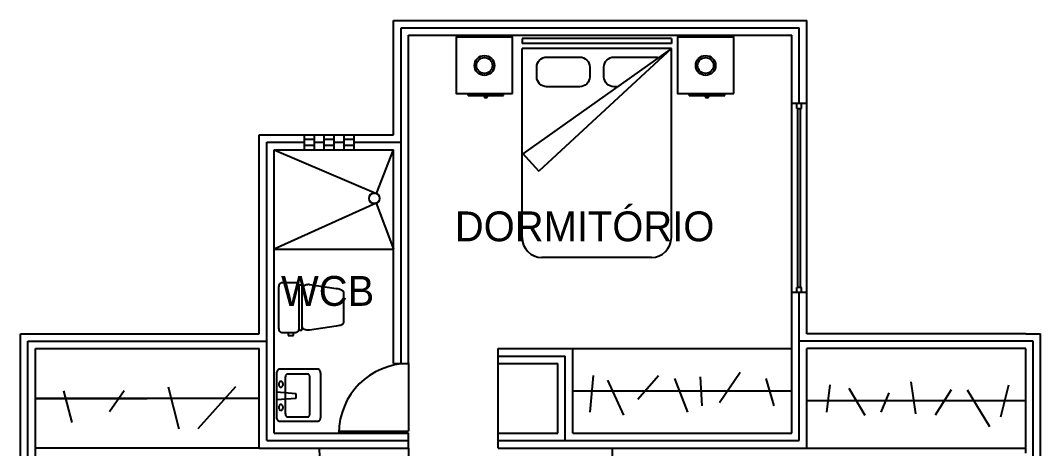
# Model space of a CAD drawing. Header units: millimetres. Extents: x 686.5 to 717.1, y 236.1 to 261.6.
# Drawn here: x 693.688 to 696.25, y 247.013 to 248.089 of the extents above; entities that cross this region are included whole.
import ezdxf

# ---------------------------------------------------------------- set-up
doc = ezdxf.new("R2010")
doc.units = ezdxf.units.MM
doc.linetypes.add('ACAD_ISO04W100', pattern=[30.5, 24, -3, 0.5, -3])
for name, color, linetype in [('EJE', 4, 'ACAD_ISO04W100'), ('LETREROS', 31, 'Continuous'), ('MUE', 2, 'Continuous'), ('MURO1', 3, 'Continuous'), ('PUERTAS', 191, 'Continuous'), ('TEJA', 242, 'Continuous'), ('VENTANAS', 111, 'Continuous')]:
    doc.layers.add(name, color=color, linetype=linetype)

# ---------------------------------------------------------------- blocks, each defined once
blk = doc.blocks.new('BURO')
at = {"layer": 'MUE', "color": 2}
for p, q in [((-0.174, -0.324), (-0.174, -0.304)), ((0.183, -0.324), (0.183, -0.304))]:
    blk.add_line(p, q, dxfattribs=at)
blk.add_lwpolyline([(0.273, -0.304), (0.273, 0.262), (-0.293, 0.262), (-0.293, -0.304)], close=True, dxfattribs=at)
blk.add_lwpolyline([(-0.174, -0.324), (0.183, -0.324)], dxfattribs=at)
for radius in [0.1, 0.08]:
    blk.add_circle((-0.01, -0.021), radius, dxfattribs=at)
blk.add_arc((0.004, -0.324), 0.02, 180, 0, dxfattribs=at)
blk = doc.blocks.new('WC1')
at = {"color": 2}
for p, q in [((-0.235, 0.306), (-0.23, 0.311)), ((-0.235, 0.306), (-0.23, 0.311)), ((-0.23, 0.311), (-0.223, 0.315)), ((-0.23, 0.311), (-0.223, 0.315)), ((-0.223, 0.315), (-0.215, 0.317)), ((-0.223, 0.315), (-0.215, 0.317)), ((-0.215, 0.317), (-0.206, 0.319)), ((-0.215, 0.317), (-0.206, 0.319)), ((-0.206, 0.319), (-0.196, 0.32)), ((-0.206, 0.319), (-0.196, 0.32)), ((-0.196, 0.32), (0.217, 0.32)), ((-0.196, 0.32), (-0.196, 0.32)), ((-0.196, 0.32), (0.217, 0.32)), ((0.217, 0.32), (0.227, 0.319)), ((0.217, 0.32), (0.227, 0.319)), ((0.227, 0.319), (0.236, 0.317)), ((0.227, 0.319), (0.236, 0.317)), ((0.236, 0.317), (0.238, 0.317)), ((0.236, 0.317), (0.238, 0.317)), ((0.238, 0.317), (0.24, 0.316)), ((0.238, 0.317), (0.24, 0.316)), ((0.24, 0.316), (0.244, 0.315)), ((0.24, 0.316), (0.244, 0.315)), ((0.244, 0.315), (0.251, 0.311)), ((0.244, 0.315), (0.251, 0.311)), ((0.251, 0.311), (0.256, 0.306)), ((0.251, 0.311), (0.256, 0.306)), ((-0.27, 0.227), (-0.27, 0.173)), ((-0.243, 0.227), (-0.27, 0.227)), ((-0.27, 0.227), (-0.27, 0.173)), ((-0.243, 0.227), (-0.27, 0.227)), ((-0.243, 0.287), (-0.242, 0.294)), ((-0.243, 0.287), (-0.242, 0.294)), ((-0.243, 0.16), (-0.243, 0.287)), ((-0.243, 0.16), (-0.243, 0.287)), ((-0.243, 0.173), (-0.243, 0.227)), ((-0.243, 0.173), (-0.243, 0.227)), ((-0.242, 0.294), (-0.241, 0.297)), ((-0.242, 0.294), (-0.241, 0.297)), ((-0.241, 0.297), (-0.24, 0.3)), ((-0.241, 0.297), (-0.24, 0.3)), ((-0.24, 0.3), (-0.239, 0.302)), ((-0.24, 0.3), (-0.239, 0.302)), ((-0.239, 0.302), (-0.237, 0.303)), ((-0.239, 0.302), (-0.237, 0.303)), ((-0.237, 0.303), (-0.235, 0.306)), ((-0.237, 0.303), (-0.235, 0.306)), ((0.256, 0.306), (0.259, 0.303)), ((0.256, 0.306), (0.259, 0.303)), ((0.259, 0.303), (0.261, 0.3)), ((0.259, 0.303), (0.261, 0.3)), ((0.261, 0.3), (0.263, 0.294)), ((0.261, 0.3), (0.263, 0.294)), ((0.263, 0.294), (0.264, 0.287)), ((0.263, 0.294), (0.264, 0.287)), ((0.264, 0.287), (0.264, 0.16)), ((0.264, 0.287), (0.264, 0.16)), ((0.264, 0.287), (0.264, 0.287)), ((-0.27, 0.173), (-0.27, 0.173)), ((-0.27, 0.173), (-0.243, 0.173)), ((-0.27, 0.173), (-0.243, 0.173)), ((-0.243, 0.16), (-0.243, 0.16)), ((-0.242, 0.152), (-0.243, 0.16)), ((-0.242, 0.152), (-0.243, 0.16)), ((-0.241, 0.149), (-0.242, 0.152)), ((-0.241, 0.149), (-0.242, 0.152)), ((-0.24, 0.145), (-0.241, 0.149)), ((-0.24, 0.145), (-0.241, 0.149)), ((-0.235, 0.138), (-0.24, 0.145)), ((-0.235, 0.138), (-0.24, 0.145)), ((-0.23, 0.132), (-0.235, 0.138)), ((-0.23, 0.132), (-0.235, 0.138)), ((-0.223, 0.127), (-0.23, 0.132)), ((-0.223, 0.127), (-0.23, 0.132)), ((-0.215, 0.123), (-0.223, 0.127)), ((-0.215, 0.123), (-0.223, 0.127)), ((-0.214, 0.116), (-0.216, 0.115)), ((-0.214, 0.116), (-0.216, 0.115)), ((-0.216, 0.115), (-0.216, 0.113)), ((-0.216, 0.115), (-0.216, 0.113)), ((-0.216, 0.113), (-0.216, 0.093)), ((-0.216, 0.113), (-0.216, 0.093)), ((-0.216, 0.113), (-0.216, 0.113)), ((-0.206, 0.121), (-0.215, 0.123)), ((-0.206, 0.121), (-0.215, 0.123)), ((-0.213, 0.117), (-0.214, 0.116)), ((-0.213, 0.117), (-0.214, 0.116)), ((-0.209, 0.118), (-0.213, 0.117)), ((-0.209, 0.118), (-0.213, 0.117)), ((-0.204, 0.119), (-0.209, 0.118)), ((-0.204, 0.119), (-0.209, 0.118)), ((-0.196, 0.12), (-0.206, 0.121)), ((-0.196, 0.12), (-0.206, 0.121)), ((-0.198, 0.119), (-0.204, 0.119)), ((-0.198, 0.119), (-0.204, 0.119)), ((-0.191, 0.12), (-0.198, 0.119)), ((-0.191, 0.12), (-0.198, 0.119)), ((0.217, 0.12), (-0.196, 0.12)), ((0.217, 0.12), (-0.196, 0.12)), ((-0.184, 0.12), (-0.191, 0.12)), ((-0.184, 0.12), (-0.191, 0.12)), ((-0.176, 0.12), (-0.184, 0.12)), ((-0.176, 0.12), (-0.184, 0.12)), ((0.197, 0.12), (-0.176, 0.12)), ((0.197, 0.12), (-0.176, 0.12)), ((0.207, 0.12), (0.197, 0.12)), ((0.197, 0.12), (0.197, 0.12)), ((0.207, 0.12), (0.197, 0.12)), ((0.215, 0.12), (0.207, 0.12)), ((0.215, 0.12), (0.207, 0.12)), ((0.222, 0.119), (0.215, 0.12)), ((0.222, 0.119), (0.215, 0.12)), ((0.227, 0.121), (0.217, 0.12)), ((0.227, 0.121), (0.217, 0.12)), ((0.217, 0.12), (0.217, 0.12)), ((0.227, 0.119), (0.222, 0.119)), ((0.227, 0.119), (0.222, 0.119)), ((0.232, 0.122), (0.227, 0.121)), ((0.232, 0.122), (0.227, 0.121)), ((0.232, 0.118), (0.227, 0.119)), ((0.232, 0.118), (0.227, 0.119)), ((0.236, 0.123), (0.232, 0.122)), ((0.236, 0.123), (0.232, 0.122)), ((0.235, 0.117), (0.232, 0.118)), ((0.235, 0.117), (0.232, 0.118)), ((0.236, 0.116), (0.235, 0.117)), ((0.236, 0.116), (0.235, 0.117)), ((0.244, 0.127), (0.236, 0.123)), ((0.244, 0.127), (0.236, 0.123)), ((0.237, 0.115), (0.236, 0.116)), ((0.237, 0.115), (0.236, 0.116)), ((0.237, 0.113), (0.237, 0.115)), ((0.237, 0.113), (0.237, 0.115)), ((0.237, 0.093), (0.237, 0.113)), ((0.237, 0.093), (0.237, 0.113)), ((0.251, 0.132), (0.244, 0.127)), ((0.251, 0.132), (0.244, 0.127)), ((0.256, 0.138), (0.251, 0.132)), ((0.256, 0.138), (0.251, 0.132)), ((0.261, 0.145), (0.256, 0.138)), ((0.261, 0.145), (0.256, 0.138)), ((0.263, 0.152), (0.261, 0.145)), ((0.263, 0.152), (0.261, 0.145)), ((0.264, 0.16), (0.263, 0.152)), ((0.264, 0.16), (0.263, 0.152)), ((-0.218, 0.028), (-0.217, 0.041)), ((-0.218, 0.028), (-0.217, 0.041)), ((-0.216, 0.013), (-0.218, 0.028)), ((-0.216, 0.013), (-0.218, 0.028)), ((-0.217, 0.041), (-0.214, 0.054)), ((-0.217, 0.041), (-0.214, 0.054)), ((-0.216, 0.093), (-0.216, 0.091)), ((-0.216, 0.093), (-0.216, 0.091)), ((-0.216, 0.091), (-0.214, 0.09)), ((-0.216, 0.091), (-0.214, 0.09)), ((-0.176, -0.254), (-0.216, 0.013)), ((-0.176, -0.254), (-0.216, 0.013)), ((-0.214, 0.09), (-0.213, 0.089)), ((-0.214, 0.09), (-0.213, 0.089)), ((-0.214, 0.054), (-0.209, 0.064)), ((-0.214, 0.054), (-0.209, 0.064)), ((-0.213, 0.089), (-0.209, 0.088)), ((-0.213, 0.089), (-0.209, 0.088)), ((-0.209, 0.088), (-0.204, 0.087)), ((-0.209, 0.088), (-0.204, 0.087)), ((-0.209, 0.064), (-0.203, 0.073)), ((-0.209, 0.064), (-0.203, 0.073)), ((-0.204, 0.087), (-0.198, 0.087)), ((-0.204, 0.087), (-0.198, 0.087)), ((-0.203, 0.073), (-0.199, 0.077)), ((-0.203, 0.073), (-0.199, 0.077)), ((-0.199, 0.077), (-0.195, 0.08)), ((-0.199, 0.077), (-0.195, 0.08)), ((-0.198, 0.087), (-0.191, 0.086)), ((-0.198, 0.087), (-0.191, 0.086)), ((-0.195, 0.08), (-0.193, 0.082)), ((-0.195, 0.08), (-0.193, 0.082)), ((-0.193, 0.082), (-0.191, 0.083)), ((-0.193, 0.082), (-0.191, 0.083)), ((-0.191, 0.086), (-0.184, 0.086)), ((-0.191, 0.086), (-0.184, 0.086)), ((-0.191, 0.083), (-0.186, 0.085)), ((-0.191, 0.083), (-0.186, 0.085)), ((-0.186, 0.085), (-0.184, 0.085)), ((-0.186, 0.085), (-0.184, 0.085)), ((-0.184, 0.085), (-0.181, 0.086)), ((-0.184, 0.085), (-0.181, 0.086)), ((-0.184, 0.086), (-0.176, 0.086)), ((-0.184, 0.086), (-0.176, 0.086)), ((-0.181, 0.086), (-0.176, 0.086)), ((-0.181, 0.086), (-0.176, 0.086)), ((-0.176, 0.086), (0.204, 0.086)), ((-0.176, 0.086), (0.197, 0.086)), ((-0.176, 0.086), (-0.176, 0.086)), ((-0.176, 0.086), (0.204, 0.086)), ((-0.176, 0.086), (-0.176, 0.086)), ((-0.176, 0.086), (0.197, 0.086)), ((0.197, 0.086), (0.207, 0.086)), ((0.197, 0.086), (0.207, 0.086)), ((0.204, 0.086), (0.208, 0.086)), ((0.204, 0.086), (0.208, 0.086)), ((0.244, 0.013), (0.204, -0.254)), ((0.244, 0.013), (0.204, -0.254)), ((0.207, 0.086), (0.215, 0.086)), ((0.207, 0.086), (0.215, 0.086)), ((0.208, 0.086), (0.212, 0.085)), ((0.208, 0.086), (0.212, 0.085)), ((0.212, 0.085), (0.216, 0.083)), ((0.212, 0.085), (0.216, 0.083)), ((0.215, 0.086), (0.222, 0.087)), ((0.215, 0.086), (0.222, 0.087)), ((0.216, 0.083), (0.22, 0.08)), ((0.216, 0.083), (0.22, 0.08)), ((0.22, 0.08), (0.223, 0.077)), ((0.22, 0.08), (0.223, 0.077)), ((0.222, 0.087), (0.227, 0.087)), ((0.222, 0.087), (0.227, 0.087)), ((0.223, 0.077), (0.227, 0.073)), ((0.223, 0.077), (0.227, 0.073)), ((0.227, 0.087), (0.232, 0.088)), ((0.227, 0.087), (0.232, 0.088)), ((0.227, 0.073), (0.231, 0.069)), ((0.227, 0.073), (0.231, 0.069)), ((0.231, 0.069), (0.234, 0.064)), ((0.231, 0.069), (0.234, 0.064)), ((0.232, 0.088), (0.235, 0.089)), ((0.232, 0.088), (0.235, 0.089)), ((0.234, 0.064), (0.237, 0.059)), ((0.234, 0.064), (0.237, 0.059)), ((0.235, 0.089), (0.236, 0.09)), ((0.235, 0.089), (0.236, 0.09)), ((0.236, 0.09), (0.237, 0.091)), ((0.236, 0.09), (0.237, 0.091)), ((0.237, 0.091), (0.237, 0.093)), ((0.237, 0.093), (0.237, 0.093)), ((0.237, 0.091), (0.237, 0.093)), ((0.237, 0.059), (0.239, 0.054)), ((0.237, 0.059), (0.239, 0.054)), ((0.239, 0.054), (0.241, 0.048)), ((0.239, 0.054), (0.241, 0.048)), ((0.241, 0.048), (0.243, 0.041)), ((0.241, 0.048), (0.243, 0.041)), ((0.243, 0.041), (0.244, 0.034)), ((0.243, 0.041), (0.244, 0.034)), ((0.244, 0.034), (0.245, 0.028)), ((0.244, 0.034), (0.245, 0.028)), ((0.245, 0.02), (0.244, 0.013)), ((0.245, 0.02), (0.244, 0.013)), ((0.244, 0.013), (0.244, 0.013)), ((0.245, 0.028), (0.245, 0.02)), ((0.245, 0.028), (0.245, 0.02)), ((-0.174, -0.271), (-0.176, -0.254)), ((-0.176, -0.254), (-0.176, -0.254)), ((-0.174, -0.271), (-0.176, -0.254)), ((-0.171, -0.285), (-0.174, -0.271)), ((-0.171, -0.285), (-0.174, -0.271)), ((-0.168, -0.298), (-0.171, -0.285)), ((-0.168, -0.298), (-0.171, -0.285)), ((-0.164, -0.308), (-0.168, -0.298)), ((-0.164, -0.308), (-0.168, -0.298)), ((0.194, -0.298), (0.189, -0.308)), ((0.194, -0.298), (0.189, -0.308)), ((0.198, -0.285), (0.194, -0.298)), ((0.198, -0.285), (0.194, -0.298)), ((0.201, -0.271), (0.198, -0.285)), ((0.201, -0.271), (0.198, -0.285)), ((0.204, -0.254), (0.201, -0.271)), ((0.204, -0.254), (0.201, -0.271)), ((-0.159, -0.317), (-0.164, -0.308)), ((-0.159, -0.317), (-0.164, -0.308)), ((-0.153, -0.323), (-0.159, -0.317)), ((-0.153, -0.323), (-0.159, -0.317)), ((-0.149, -0.325), (-0.153, -0.323)), ((-0.149, -0.325), (-0.153, -0.323)), ((-0.145, -0.326), (-0.149, -0.325)), ((-0.145, -0.326), (-0.149, -0.325)), ((-0.141, -0.327), (-0.145, -0.326)), ((-0.141, -0.327), (-0.145, -0.326)), ((-0.136, -0.327), (-0.141, -0.327)), ((-0.136, -0.327), (-0.141, -0.327)), ((0.164, -0.327), (-0.136, -0.327)), ((0.164, -0.327), (-0.136, -0.327)), ((0.168, -0.327), (0.164, -0.327)), ((0.164, -0.327), (0.164, -0.327)), ((0.168, -0.327), (0.164, -0.327)), ((0.171, -0.326), (0.168, -0.327)), ((0.171, -0.326), (0.168, -0.327)), ((0.178, -0.323), (0.171, -0.326)), ((0.178, -0.323), (0.171, -0.326)), ((0.184, -0.317), (0.178, -0.323)), ((0.184, -0.317), (0.178, -0.323)), ((0.187, -0.313), (0.184, -0.317)), ((0.187, -0.313), (0.184, -0.317)), ((0.189, -0.308), (0.187, -0.313)), ((0.189, -0.308), (0.187, -0.313))]:
    blk.add_line(p, q, dxfattribs=at)
blk = doc.blocks.new('LAVABO1')
at = {"color": 2}
for p, q in [((-0.274, 0.209), (-0.275, 0.203)), ((-0.274, 0.209), (-0.275, 0.203)), ((-0.272, 0.214), (-0.274, 0.209)), ((-0.272, 0.214), (-0.274, 0.209)), ((-0.269, 0.219), (-0.272, 0.214)), ((-0.269, 0.219), (-0.272, 0.214)), ((-0.268, 0.22), (-0.269, 0.219)), ((-0.268, 0.22), (-0.269, 0.219)), ((-0.267, 0.221), (-0.268, 0.22)), ((-0.267, 0.221), (-0.268, 0.22)), ((-0.265, 0.223), (-0.267, 0.221)), ((-0.265, 0.223), (-0.267, 0.221)), ((-0.259, 0.227), (-0.265, 0.223)), ((-0.259, 0.227), (-0.265, 0.223)), ((-0.254, 0.23), (-0.259, 0.227)), ((-0.254, 0.23), (-0.259, 0.227)), ((-0.246, 0.232), (-0.254, 0.23)), ((-0.246, 0.232), (-0.254, 0.23)), ((-0.238, 0.232), (-0.246, 0.232)), ((-0.238, 0.232), (-0.246, 0.232)), ((0.205, 0.232), (-0.238, 0.232)), ((0.205, 0.232), (-0.238, 0.232)), ((-0.152, 0.207), (-0.157, 0.205)), ((-0.152, 0.207), (-0.157, 0.205)), ((-0.147, 0.209), (-0.152, 0.207)), ((-0.147, 0.209), (-0.152, 0.207)), ((-0.142, 0.21), (-0.147, 0.209)), ((-0.142, 0.21), (-0.147, 0.209)), ((-0.137, 0.21), (-0.142, 0.21)), ((-0.137, 0.21), (-0.142, 0.21)), ((-0.131, 0.21), (-0.137, 0.21)), ((-0.131, 0.21), (-0.137, 0.21)), ((-0.126, 0.209), (-0.131, 0.21)), ((-0.126, 0.209), (-0.131, 0.21)), ((-0.121, 0.207), (-0.126, 0.209)), ((-0.121, 0.207), (-0.126, 0.209)), ((-0.119, 0.206), (-0.121, 0.207)), ((-0.119, 0.206), (-0.121, 0.207)), ((-0.117, 0.205), (-0.119, 0.206)), ((-0.117, 0.205), (-0.119, 0.206)), ((-0.057, 0.232), (-0.057, 0.232)), ((0.016, 0.232), (-0.057, 0.232)), ((-0.057, 0.232), (-0.042, 0.036)), ((0.016, 0.232), (-0.057, 0.232)), ((-0.057, 0.232), (-0.042, 0.036)), ((0.001, 0.036), (0.016, 0.232)), ((0.001, 0.036), (0.016, 0.232)), ((0.08, 0.207), (0.076, 0.205)), ((0.08, 0.207), (0.076, 0.205)), ((0.085, 0.209), (0.08, 0.207)), ((0.085, 0.209), (0.08, 0.207)), ((0.091, 0.21), (0.085, 0.209)), ((0.091, 0.21), (0.085, 0.209)), ((0.096, 0.21), (0.091, 0.21)), ((0.096, 0.21), (0.091, 0.21)), ((0.101, 0.21), (0.096, 0.21)), ((0.101, 0.21), (0.096, 0.21)), ((0.106, 0.209), (0.101, 0.21)), ((0.106, 0.209), (0.101, 0.21)), ((0.111, 0.207), (0.106, 0.209)), ((0.111, 0.207), (0.106, 0.209)), ((0.114, 0.206), (0.111, 0.207)), ((0.114, 0.206), (0.111, 0.207)), ((0.116, 0.205), (0.114, 0.206)), ((0.116, 0.205), (0.114, 0.206)), ((0.205, 0.232), (0.205, 0.232)), ((0.213, 0.232), (0.205, 0.232)), ((0.213, 0.232), (0.205, 0.232)), ((0.221, 0.23), (0.213, 0.232)), ((0.221, 0.23), (0.213, 0.232)), ((0.228, 0.227), (0.221, 0.23)), ((0.228, 0.227), (0.221, 0.23)), ((0.235, 0.223), (0.228, 0.227)), ((0.235, 0.223), (0.228, 0.227)), ((0.237, 0.222), (0.235, 0.223)), ((0.237, 0.222), (0.235, 0.223)), ((0.238, 0.221), (0.237, 0.222)), ((0.238, 0.221), (0.237, 0.222)), ((0.241, 0.219), (0.238, 0.221)), ((0.241, 0.219), (0.238, 0.221)), ((0.243, 0.217), (0.241, 0.219)), ((0.243, 0.217), (0.241, 0.219)), ((0.245, 0.214), (0.243, 0.217)), ((0.245, 0.214), (0.243, 0.217)), ((0.246, 0.213), (0.245, 0.214)), ((0.246, 0.213), (0.245, 0.214)), ((0.247, 0.211), (0.246, 0.213)), ((0.247, 0.211), (0.246, 0.213)), ((0.248, 0.209), (0.247, 0.211)), ((0.248, 0.209), (0.247, 0.211)), ((0.249, 0.203), (0.248, 0.209)), ((0.249, 0.203), (0.248, 0.209)), ((-0.275, 0.203), (-0.275, -0.182)), ((-0.275, 0.203), (-0.275, 0.203)), ((-0.275, 0.203), (-0.275, -0.182)), ((-0.229, 0.133), (-0.231, 0.128)), ((-0.229, 0.133), (-0.231, 0.128)), ((-0.231, 0.128), (-0.231, 0.123)), ((-0.231, 0.128), (-0.231, 0.123)), ((-0.231, 0.123), (-0.231, -0.088)), ((-0.231, 0.123), (-0.231, 0.123)), ((-0.231, 0.123), (-0.231, -0.088)), ((-0.225, 0.137), (-0.229, 0.133)), ((-0.225, 0.137), (-0.229, 0.133)), ((-0.221, 0.14), (-0.225, 0.137)), ((-0.221, 0.14), (-0.225, 0.137)), ((-0.216, 0.142), (-0.221, 0.14)), ((-0.216, 0.142), (-0.221, 0.14)), ((-0.21, 0.143), (-0.216, 0.142)), ((-0.21, 0.143), (-0.216, 0.142)), ((-0.203, 0.144), (-0.21, 0.143)), ((-0.203, 0.144), (-0.21, 0.143)), ((-0.195, 0.145), (-0.203, 0.144)), ((-0.195, 0.145), (-0.203, 0.144)), ((0.169, 0.145), (-0.195, 0.145)), ((0.169, 0.145), (-0.195, 0.145)), ((-0.165, 0.194), (-0.166, 0.188)), ((-0.165, 0.194), (-0.166, 0.188)), ((-0.166, 0.188), (-0.166, 0.188)), ((-0.166, 0.188), (-0.165, 0.183)), ((-0.166, 0.188), (-0.165, 0.183)), ((-0.163, 0.198), (-0.165, 0.194)), ((-0.163, 0.198), (-0.165, 0.194)), ((-0.165, 0.183), (-0.163, 0.179)), ((-0.165, 0.183), (-0.163, 0.179)), ((-0.16, 0.202), (-0.163, 0.198)), ((-0.16, 0.202), (-0.163, 0.198)), ((-0.163, 0.179), (-0.16, 0.175)), ((-0.163, 0.179), (-0.16, 0.175)), ((-0.157, 0.205), (-0.16, 0.202)), ((-0.157, 0.205), (-0.16, 0.202)), ((-0.16, 0.175), (-0.157, 0.172)), ((-0.16, 0.175), (-0.157, 0.172)), ((-0.157, 0.172), (-0.152, 0.17)), ((-0.157, 0.172), (-0.152, 0.17)), ((-0.152, 0.17), (-0.147, 0.168)), ((-0.152, 0.17), (-0.147, 0.168)), ((-0.147, 0.168), (-0.142, 0.167)), ((-0.147, 0.168), (-0.142, 0.167)), ((-0.142, 0.167), (-0.137, 0.167)), ((-0.142, 0.167), (-0.137, 0.167)), ((-0.137, 0.167), (-0.131, 0.167)), ((-0.137, 0.167), (-0.131, 0.167)), ((-0.131, 0.167), (-0.126, 0.168)), ((-0.131, 0.167), (-0.126, 0.168)), ((-0.126, 0.168), (-0.121, 0.17)), ((-0.126, 0.168), (-0.121, 0.17)), ((-0.121, 0.17), (-0.117, 0.172)), ((-0.121, 0.17), (-0.117, 0.172)), ((-0.113, 0.202), (-0.117, 0.205)), ((-0.113, 0.202), (-0.117, 0.205)), ((-0.117, 0.172), (-0.113, 0.175)), ((-0.117, 0.172), (-0.113, 0.175)), ((-0.11, 0.198), (-0.113, 0.202)), ((-0.11, 0.198), (-0.113, 0.202)), ((-0.113, 0.175), (-0.11, 0.179)), ((-0.113, 0.175), (-0.11, 0.179)), ((-0.108, 0.194), (-0.11, 0.198)), ((-0.108, 0.194), (-0.11, 0.198)), ((-0.11, 0.179), (-0.108, 0.183)), ((-0.11, 0.179), (-0.108, 0.183)), ((-0.107, 0.188), (-0.108, 0.194)), ((-0.107, 0.188), (-0.108, 0.194)), ((-0.108, 0.183), (-0.107, 0.188)), ((-0.108, 0.183), (-0.107, 0.188)), ((0.069, 0.198), (0.067, 0.194)), ((0.069, 0.198), (0.067, 0.194)), ((0.067, 0.194), (0.067, 0.188)), ((0.067, 0.194), (0.067, 0.188)), ((0.067, 0.188), (0.067, 0.188)), ((0.067, 0.188), (0.067, 0.183)), ((0.067, 0.188), (0.067, 0.183)), ((0.067, 0.183), (0.069, 0.179)), ((0.067, 0.183), (0.069, 0.179)), ((0.072, 0.202), (0.069, 0.198)), ((0.072, 0.202), (0.069, 0.198)), ((0.069, 0.179), (0.072, 0.175)), ((0.069, 0.179), (0.072, 0.175)), ((0.076, 0.205), (0.072, 0.202)), ((0.076, 0.205), (0.072, 0.202)), ((0.072, 0.175), (0.076, 0.172)), ((0.072, 0.175), (0.076, 0.172)), ((0.076, 0.172), (0.08, 0.17)), ((0.076, 0.172), (0.08, 0.17)), ((0.08, 0.17), (0.085, 0.168)), ((0.08, 0.17), (0.085, 0.168)), ((0.085, 0.168), (0.091, 0.167)), ((0.085, 0.168), (0.091, 0.167)), ((0.091, 0.167), (0.096, 0.167)), ((0.091, 0.167), (0.096, 0.167)), ((0.096, 0.167), (0.101, 0.167)), ((0.096, 0.167), (0.101, 0.167)), ((0.101, 0.167), (0.106, 0.168)), ((0.101, 0.167), (0.106, 0.168)), ((0.106, 0.168), (0.111, 0.17)), ((0.106, 0.168), (0.111, 0.17)), ((0.111, 0.17), (0.116, 0.172)), ((0.111, 0.17), (0.116, 0.172)), ((0.12, 0.202), (0.116, 0.205)), ((0.12, 0.202), (0.116, 0.205)), ((0.116, 0.172), (0.12, 0.175)), ((0.116, 0.172), (0.12, 0.175)), ((0.123, 0.198), (0.12, 0.202)), ((0.123, 0.198), (0.12, 0.202)), ((0.12, 0.175), (0.123, 0.179)), ((0.12, 0.175), (0.123, 0.179)), ((0.125, 0.194), (0.123, 0.198)), ((0.125, 0.194), (0.123, 0.198)), ((0.123, 0.179), (0.125, 0.183)), ((0.123, 0.179), (0.125, 0.183)), ((0.125, 0.188), (0.125, 0.194)), ((0.125, 0.188), (0.125, 0.194)), ((0.125, 0.183), (0.125, 0.188)), ((0.125, 0.183), (0.125, 0.188)), ((0.169, 0.145), (0.169, 0.145)), ((0.174, 0.144), (0.169, 0.145)), ((0.174, 0.144), (0.169, 0.145)), ((0.179, 0.143), (0.174, 0.144)), ((0.179, 0.143), (0.174, 0.144)), ((0.184, 0.142), (0.179, 0.143)), ((0.184, 0.142), (0.179, 0.143)), ((0.188, 0.14), (0.184, 0.142)), ((0.188, 0.14), (0.184, 0.142)), ((0.192, 0.137), (0.188, 0.14)), ((0.192, 0.137), (0.188, 0.14)), ((0.195, 0.133), (0.192, 0.137)), ((0.195, 0.133), (0.192, 0.137)), ((0.197, 0.128), (0.195, 0.133)), ((0.197, 0.128), (0.195, 0.133)), ((0.198, 0.123), (0.197, 0.128)), ((0.198, 0.123), (0.197, 0.128)), ((0.198, -0.088), (0.198, 0.123)), ((0.198, -0.088), (0.198, 0.123)), ((0.249, -0.182), (0.249, 0.203)), ((0.249, -0.182), (0.249, 0.203)), ((-0.042, 0.036), (0.001, 0.036)), ((-0.042, 0.036), (0.001, 0.036)), ((-0.231, -0.088), (-0.231, -0.091)), ((-0.231, -0.088), (-0.231, -0.091)), ((-0.231, -0.091), (-0.229, -0.093)), ((-0.231, -0.091), (-0.229, -0.093)), ((-0.229, -0.093), (-0.225, -0.095)), ((-0.229, -0.093), (-0.225, -0.095)), ((-0.225, -0.095), (-0.221, -0.098)), ((-0.225, -0.095), (-0.221, -0.098)), ((-0.221, -0.098), (-0.216, -0.099)), ((-0.221, -0.098), (-0.216, -0.099)), ((-0.216, -0.099), (-0.213, -0.1)), ((-0.216, -0.099), (-0.213, -0.1)), ((-0.213, -0.1), (-0.21, -0.101)), ((-0.213, -0.1), (-0.21, -0.101)), ((-0.21, -0.101), (-0.203, -0.102)), ((-0.21, -0.101), (-0.203, -0.102)), ((-0.203, -0.102), (-0.195, -0.102)), ((-0.203, -0.102), (-0.195, -0.102)), ((-0.195, -0.102), (0.169, -0.102)), ((-0.195, -0.102), (-0.195, -0.102)), ((-0.195, -0.102), (0.169, -0.102)), ((0.169, -0.102), (0.174, -0.102)), ((0.169, -0.102), (0.174, -0.102)), ((0.174, -0.102), (0.179, -0.101)), ((0.174, -0.102), (0.179, -0.101)), ((0.179, -0.101), (0.182, -0.1)), ((0.179, -0.101), (0.182, -0.1)), ((0.182, -0.1), (0.184, -0.099)), ((0.182, -0.1), (0.184, -0.099)), ((0.184, -0.099), (0.188, -0.098)), ((0.184, -0.099), (0.188, -0.098)), ((0.188, -0.098), (0.192, -0.095)), ((0.188, -0.098), (0.192, -0.095)), ((0.192, -0.095), (0.195, -0.093)), ((0.192, -0.095), (0.195, -0.093)), ((0.195, -0.093), (0.197, -0.091)), ((0.195, -0.093), (0.197, -0.091)), ((0.197, -0.091), (0.198, -0.088)), ((0.197, -0.091), (0.198, -0.088)), ((0.198, -0.088), (0.198, -0.088)), ((-0.275, -0.182), (-0.274, -0.187)), ((-0.275, -0.182), (-0.274, -0.187)), ((-0.274, -0.187), (-0.272, -0.193)), ((-0.274, -0.187), (-0.272, -0.193)), ((-0.272, -0.193), (-0.269, -0.198)), ((-0.272, -0.193), (-0.269, -0.198)), ((-0.269, -0.198), (-0.265, -0.202)), ((-0.269, -0.198), (-0.265, -0.202)), ((-0.265, -0.202), (-0.262, -0.204)), ((-0.265, -0.202), (-0.262, -0.204)), ((-0.262, -0.204), (-0.259, -0.206)), ((-0.262, -0.204), (-0.259, -0.206)), ((0.228, -0.206), (0.235, -0.202)), ((0.228, -0.206), (0.235, -0.202)), ((0.235, -0.202), (0.241, -0.198)), ((0.235, -0.202), (0.241, -0.198)), ((0.241, -0.198), (0.245, -0.193)), ((0.241, -0.198), (0.245, -0.193)), ((0.245, -0.193), (0.247, -0.19)), ((0.245, -0.193), (0.247, -0.19)), ((0.247, -0.19), (0.248, -0.187)), ((0.247, -0.19), (0.248, -0.187)), ((0.248, -0.187), (0.249, -0.182)), ((0.248, -0.187), (0.249, -0.182)), ((0.249, -0.182), (0.249, -0.182)), ((-0.259, -0.206), (-0.254, -0.208)), ((-0.259, -0.206), (-0.254, -0.208)), ((-0.254, -0.208), (-0.246, -0.21)), ((-0.254, -0.208), (-0.246, -0.21)), ((-0.246, -0.21), (-0.238, -0.211)), ((-0.246, -0.21), (-0.238, -0.211)), ((-0.238, -0.211), (0.205, -0.211)), ((-0.238, -0.211), (-0.238, -0.211)), ((-0.238, -0.211), (0.205, -0.211)), ((0.205, -0.211), (0.213, -0.21)), ((0.205, -0.211), (0.213, -0.21)), ((0.213, -0.21), (0.221, -0.208)), ((0.213, -0.21), (0.221, -0.208)), ((0.221, -0.208), (0.228, -0.206)), ((0.221, -0.208), (0.228, -0.206))]:
    blk.add_line(p, q, dxfattribs=at)
blk = doc.blocks.new('CAMA3')
at = {"layer": 'MUE', "color": 2}
for p, q in [((-0.87, 0.77), (1.03, 0.77)), ((-0.02, 0.77), (-0.202, 0.602)), ((1.03, -0.73), (-0.029, 0.762)), ((1.03, -0.73), (1.03, 0.77)), ((1.08, -0.73), (1.08, 0.77)), ((1.13, 0.77), (1.08, 0.77)), ((1.13, -0.73), (1.13, 0.77)), ((-1.07, -0.53), (-1.07, 0.57)), ((1.03, -0.73), (-0.202, 0.602)), ((-0.87, -0.73), (1.03, -0.73)), ((1.13, -0.73), (1.08, -0.73))]:
    blk.add_line(p, q, dxfattribs=at)
blk.add_lwpolyline([(0.646, 0.19), (0.646, 0.523, -0.414214), (0.746, 0.623), (0.844, 0.623, -0.414214), (0.944, 0.523), (0.944, 0.19, -0.414214), (0.844, 0.09), (0.746, 0.09, -0.414214)], format="xyb", close=True, dxfattribs=at)
blk.add_lwpolyline([(0.646, -0.189), (0.646, -0.153, -0.414214), (0.746, -0.053), (0.844, -0.053, -0.414214), (0.944, -0.153), (0.944, -0.586), (0.928, -0.586)], format="xyb", dxfattribs=at)
for centre, start, end in [((-0.87, 0.57), 90, 180), ((-0.87, -0.53), 180, 270)]:
    blk.add_arc(centre, 0.2, start, end, dxfattribs=at)

msp = doc.modelspace()

# ---------------------------------------------------------------- linework, layer by layer
at = {"layer": 'EJE'}
for p, q in [((694.6439, 248.0704), (695.6439, 248.0704)), ((694.6439, 247.2267), (694.6439, 248.0704)), ((695.6439, 247.8806), (695.6439, 248.0704)), ((694.3064, 247.7829), (694.4002, 247.7829)), ((694.3064, 247.0329), (694.3064, 247.7829)), ((694.4252, 247.7829), (694.4502, 247.7829)), ((694.4752, 247.7829), (694.5002, 247.7829)), ((694.5252, 247.7829), (694.6439, 247.7829)), ((695.6439, 247.0329), (695.6439, 247.4056)), ((693.7064, 245.7142), (693.7064, 247.2829)), ((693.7064, 247.2829), (694.3064, 247.2829)), ((696.2314, 247.2829), (695.6439, 247.2829)), ((696.2314, 246.0829), (696.2314, 247.2829)), ((694.8877, 247.2454), (695.0564, 247.2454)), ((695.0564, 247.0329), (695.0564, 247.2454)), ((694.3064, 247.0329), (694.6627, 247.0329)), ((694.8877, 247.0329), (695.6439, 247.0329))]:
    msp.add_line(p, q, dxfattribs=at)
at = {"layer": 'MUE'}
for p, q in [((694.3252, 247.7642), (694.5819, 247.6542)), ((694.5819, 247.6542), (694.6252, 247.7642)), ((694.5814, 247.6295), (694.3252, 247.5142)), ((694.5814, 247.6295), (694.6252, 247.5142)), ((694.3252, 247.5142), (694.6252, 247.5142)), ((695.0752, 247.2642), (695.6252, 247.2642)), ((695.4433, 247.1288), (695.4955, 247.205)), ((695.1261, 247.1969), (695.1181, 247.1047)), ((695.1622, 247.1849), (695.2024, 247.0967)), ((695.2385, 247.1368), (695.2907, 247.1969)), ((695.3309, 247.1889), (695.363, 247.1047)), ((695.3951, 247.1929), (695.3992, 247.1208)), ((695.5598, 247.1889), (695.5799, 247.1208)), ((695.9372, 247.1007), (695.9252, 247.1809)), ((693.7956, 247.1577), (693.8167, 247.0787)), ((693.9485, 247.1577), (693.9116, 247.1051)), ((694.0592, 247.1682), (694.0856, 247.0629)), ((694.2279, 247.1682), (694.133, 247.0629)), ((695.0752, 247.1579), (695.6252, 247.1579)), ((695.7204, 247.1729), (695.7124, 247.1047)), ((695.7686, 247.1649), (695.8087, 247.0967)), ((696.0256, 247.1609), (695.9854, 247.0967)), ((696.0657, 247.1609), (696.1219, 247.0686)), ((696.1501, 247.0927), (696.1701, 247.1729)), ((693.7252, 247.1392), (694.0064, 247.1392)), ((694.2877, 247.1392), (693.7252, 247.1392)), ((696.2127, 247.1329), (695.6627, 247.1329)), ((695.869, 247.1528), (695.8489, 247.1047)), ((694.2877, 247.0142), (693.7252, 247.0142)), ((695.6627, 247.0142), (696.2127, 247.0142))]:
    msp.add_line(p, q, dxfattribs=at)
msp.add_circle((694.5767, 247.6419), 0.0133, dxfattribs=at)
at = {"layer": 'MURO1'}
for p, q in [((694.6252, 248.0892), (695.6627, 248.0892)), ((694.6252, 247.8017), (694.6252, 248.0892)), ((695.6627, 247.3017), (695.6627, 248.0892)), ((694.6627, 248.0517), (695.6252, 248.0517)), ((694.6627, 247.3017), (694.6627, 248.0517)), ((695.6252, 247.0517), (695.6252, 248.0517)), ((695.6627, 247.8806), (695.6252, 247.8806)), ((694.2877, 247.8017), (694.6252, 247.8017)), ((694.2877, 247.3017), (694.2877, 247.8017)), ((694.3252, 247.7642), (694.6252, 247.7642)), ((694.3252, 247.3017), (694.3252, 247.7642)), ((694.6252, 247.2267), (694.6252, 247.7642)), ((695.6627, 247.4056), (695.6252, 247.4056)), ((694.6627, 247.2267), (694.6627, 247.3081)), ((693.6877, 245.7142), (693.6877, 247.3017)), ((693.6877, 247.3017), (694.2877, 247.3017)), ((694.3252, 247.0517), (694.3252, 247.3017)), ((696.2127, 247.3017), (695.6627, 247.3017)), ((696.2127, 247.3017), (696.2502, 247.3017)), ((696.2502, 246.0642), (696.2502, 247.3017)), ((693.7252, 246.2704), (693.7252, 247.2642)), ((693.7252, 247.2642), (694.2877, 247.2642)), ((694.2877, 247.0142), (694.2877, 247.2642)), ((694.8877, 247.2642), (695.0752, 247.2642)), ((694.8877, 247.0142), (694.8877, 247.2642)), ((695.0752, 247.0517), (695.0752, 247.2642)), ((695.6627, 247.0142), (695.6627, 247.2642)), ((696.2127, 247.2642), (695.6627, 247.2642)), ((696.2127, 247.0017), (696.2127, 247.2642)), ((694.6252, 247.2267), (694.6627, 247.2267)), ((694.8877, 247.2267), (695.0377, 247.2267)), ((694.8877, 247.2267), (695.0377, 247.2267)), ((695.0377, 247.0517), (695.0377, 247.2267)), ((694.3252, 247.0517), (694.6627, 247.0517)), ((694.6627, 247.0142), (694.6627, 247.0517)), ((694.8877, 247.0517), (695.0377, 247.0517)), ((695.0752, 247.0517), (695.6252, 247.0517)), ((694.2877, 247.0142), (694.6627, 247.0142)), ((694.8877, 247.0142), (695.6627, 247.0142))]:
    msp.add_line(p, q, dxfattribs=at)
at = {"layer": 'PUERTAS'}
for p, q in [((694.6627, 247.2267), (694.6627, 247.0567)), ((694.4877, 247.0567), (694.6627, 247.0567)), ((694.4877, 247.0542), (694.6627, 247.0542)), ((694.6627, 247.0142), (694.6627, 246.7892)), ((695.1752, 246.7892), (695.1752, 247.0142))]:
    msp.add_line(p, q, dxfattribs=at)
for centre, radius, start, end in [((694.6627, 247.0517), 0.175, 90, 180), ((694.6627, 247.0142), 0.225, 180, 270)]:
    msp.add_arc(centre, radius, start, end, dxfattribs=at)
at = {"layer": 'VENTANAS'}
for p, q in [((695.6375, 247.8681), (695.6375, 247.8806)), ((695.65, 247.8681), (695.65, 247.8806)), ((695.6375, 247.8681), (695.65, 247.8681)), ((695.64, 247.4181), (695.64, 247.8681)), ((695.6475, 247.4181), (695.6475, 247.8681)), ((694.4002, 247.8017), (694.4002, 247.7642)), ((694.4252, 247.8017), (694.4252, 247.7642)), ((694.4502, 247.8017), (694.4502, 247.7642)), ((694.4752, 247.8017), (694.4752, 247.7642)), ((694.5002, 247.8017), (694.5002, 247.7642)), ((694.5252, 247.8017), (694.5252, 247.7642)), ((694.4002, 247.7904), (694.4252, 247.7904)), ((694.4002, 247.7754), (694.4252, 247.7754)), ((694.4502, 247.7904), (694.4752, 247.7904)), ((694.4502, 247.7754), (694.4752, 247.7754)), ((694.5002, 247.7904), (694.5252, 247.7904)), ((694.5002, 247.7754), (694.5252, 247.7754)), ((695.6375, 247.4056), (695.6375, 247.4181)), ((695.65, 247.4181), (695.6375, 247.4181)), ((695.65, 247.4056), (695.65, 247.4181))]:
    msp.add_line(p, q, dxfattribs=at)

# ---------------------------------------------------------------- block references
at = {"layer": 'MUE', "xscale": 0.25, "yscale": 0.25, "zscale": 0.25, "rotation": 90}
for name, p in [('WC1', (694.4171, 247.3647)), ('LAVABO1', (694.3892, 247.1506))]:
    msp.add_blockref(name, p, dxfattribs=at)
at = {"layer": 'TEJA', "xscale": 0.25, "yscale": 0.25, "zscale": 0.25}
for p in [(694.8557, 247.9811), (695.4113, 247.9811)]:
    msp.add_blockref('BURO', p, dxfattribs=at)
at = {"layer": 'TEJA', "xscale": 0.25, "yscale": 0.25, "zscale": 0.25, "rotation": 90}
msp.add_blockref('CAMA3', (695.1402, 247.7609), dxfattribs=at)

# ---------------------------------------------------------------- texts
at = {"layer": 'LETREROS', "color": 1}
for s, p in [('DORMITÓRIO', (694.7789, 247.534)), ('WCB', (694.3424, 247.3717))]:
    msp.add_text(s, height=0.075, dxfattribs=at).set_placement(p)

doc.saveas('drawing.dxf')
